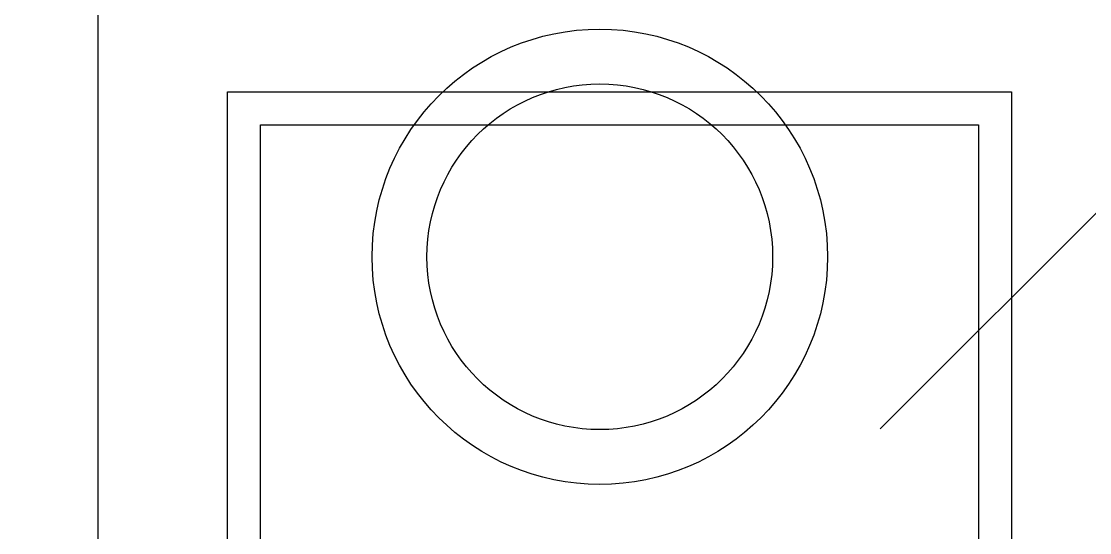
# Model space of a CAD drawing. Extents: x 500 to 638, y 181 to 267.
# Drawn here: x 535.464 to 536.34, y 228.528 to 228.948 of the extents above; entities that cross this region are included whole.
import ezdxf

# ---------------------------------------------------------------- set-up
doc = ezdxf.new("R2010")
doc.units = 0
doc.header["$LTSCALE"] = 7
doc.linetypes.add('HIDDEN2', pattern=[0.1875, 0.125, -0.0625])
for name, color, linetype in [('ACESSÓRIO', 2, 'CONTINUOUS'), ('ALVENARIA', 7, 'CONTINUOUS'), ('COBERTURA', 6, 'CONTINUOUS')]:
    doc.layers.add(name, color=color, linetype=linetype)

msp = doc.modelspace()

# ---------------------------------------------------------------- linework, layer by layer
at = {"layer": 'ACESSÓRIO'}
for p, q in [((535.6328, 228.05962), (535.6328, 228.88984)), ((535.6328, 228.88984), (536.27573, 228.88984)), ((536.27573, 228.88984), (536.27573, 228.05962)), ((535.6598, 228.08662), (535.6598, 228.86284)), ((535.6598, 228.86284), (536.24873, 228.86284)), ((536.24873, 228.86284), (536.24873, 228.08662))]:
    msp.add_line(p, q, dxfattribs=at)
for radius in [0.18674, 0.14174]:
    msp.add_circle((535.93818, 228.75455), radius, dxfattribs=at)
at = {"layer": 'ALVENARIA'}
msp.add_line((535.52661, 229.04687), (535.52661, 227.97187), dxfattribs=at)
at = {"layer": 'COBERTURA', "linetype": 'HIDDEN2', "ltscale": 0.5}
msp.add_line((534.77597, 227.22123), (539.70135, 232.14661), dxfattribs=at)

doc.saveas('drawing.dxf')
